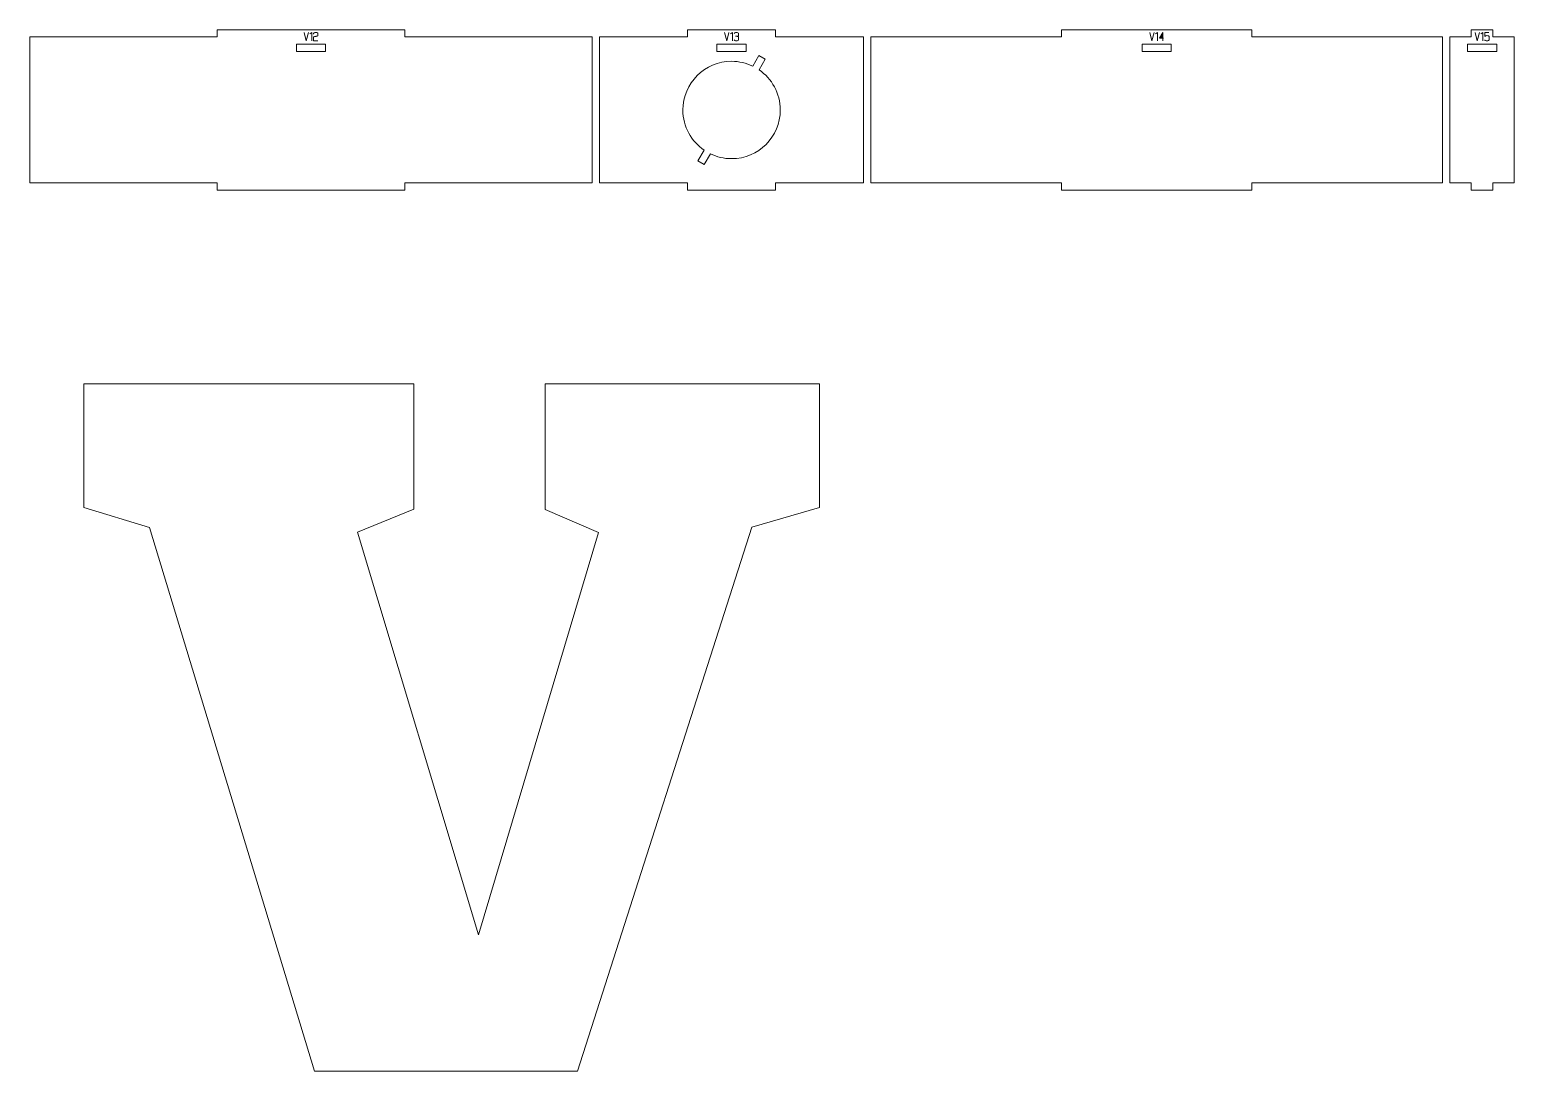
# Model space of a CAD drawing. Header units: centimetres. Extents: x -250 to 250, y -508 to 508.
# Drawn here: x 110.6 to 171.5, y -238.2 to -195.4 of the extents above; entities that cross this region are included whole.
import ezdxf

# ---------------------------------------------------------------- set-up
doc = ezdxf.new("R2010")
doc.units = ezdxf.units.CM
doc.header["$MEASUREMENT"] = 0
doc.layers.add('Capa 1', color=7, linetype='Continuous')

msp = doc.modelspace()

# ---------------------------------------------------------------- hatches: boundary and pattern name
at = {"layer": 'Capa 1', "true_color": 0x3e4095}
h = msp.add_hatch(color=175, dxfattribs=at)
edge = h.paths.add_edge_path()
edge.add_spline(control_points=[(121.91154, -195.84554), (121.91154, -195.84554), (121.82264, -195.50476), (121.82264, -195.50476), (121.82264, -195.50476), (121.91154, -195.84554), (121.91154, -195.84554), (121.91154, -195.84554), (121.99945, -195.50476), (121.99945, -195.50476), (121.99945, -195.50476), (121.91154, -195.84554), (121.91154, -195.84554)], knot_values=[0, 0, 0, 0, 0.25, 0.25, 0.25, 0.5, 0.5, 0.5, 0.75, 0.75, 0.75, 1, 1, 1, 1], degree=3, periodic=1)
h = msp.add_hatch(color=175, dxfattribs=at)
edge = h.paths.add_edge_path()
edge.add_spline(control_points=[(122.1417, -195.50426), (122.1417, -195.50426), (122.05971, -195.56106), (122.05971, -195.56106), (122.05971, -195.56106), (122.1417, -195.50426), (122.1417, -195.50426), (122.1417, -195.50426), (122.1417, -195.84554), (122.1417, -195.84554), (122.1417, -195.84554), (122.1417, -195.50426), (122.1417, -195.50426)], knot_values=[0, 0, 0, 0, 0.25, 0.25, 0.25, 0.5, 0.5, 0.5, 0.75, 0.75, 0.75, 1, 1, 1, 1], degree=3, periodic=1)
h = msp.add_hatch(color=175, dxfattribs=at)
edge = h.paths.add_edge_path()
edge.add_spline(control_points=[(122.21726, -195.84554), (122.21726, -195.84554), (122.21726, -195.70281), (122.21726, -195.70281), (122.21824, -195.68996), (122.22993, -195.68009), (122.25232, -195.67317), (122.26154, -195.67251), (122.27035, -195.67144), (122.27875, -195.66996), (122.28714, -195.66848), (122.29562, -195.66692), (122.30418, -195.66527), (122.31999, -195.66264), (122.33209, -195.6605), (122.34048, -195.65885), (122.34888, -195.6572), (122.35703, -195.65506), (122.36493, -195.65243), (122.38534, -195.64486), (122.39555, -195.63514), (122.39555, -195.62329), (122.39555, -195.62329), (122.39555, -195.54279), (122.39555, -195.54279), (122.39555, -195.53225), (122.38707, -195.52328), (122.37012, -195.51587), (122.35316, -195.50846), (122.332, -195.50476), (122.30665, -195.50476), (122.2813, -195.50476), (122.26014, -195.50846), (122.24319, -195.51587), (122.22623, -195.52328), (122.21775, -195.53225), (122.21775, -195.54279), (122.21775, -195.54279), (122.21775, -195.56699), (122.21775, -195.56699), (122.21775, -195.56699), (122.21775, -195.54279), (122.21775, -195.54279), (122.21775, -195.53225), (122.22623, -195.52328), (122.24319, -195.51587), (122.26014, -195.50846), (122.2813, -195.50476), (122.30665, -195.50476), (122.332, -195.50476), (122.35316, -195.50846), (122.37012, -195.51587), (122.38707, -195.52328), (122.39555, -195.53225), (122.39555, -195.54279), (122.39555, -195.54279), (122.39555, -195.62329), (122.39555, -195.62329), (122.39555, -195.63514), (122.38534, -195.64486), (122.36493, -195.65243), (122.35703, -195.65506), (122.34888, -195.6572), (122.34048, -195.65885), (122.33209, -195.6605), (122.31999, -195.66264), (122.30418, -195.66527), (122.29562, -195.66692), (122.28714, -195.66848), (122.27875, -195.66996), (122.27035, -195.67144), (122.26154, -195.67251), (122.25232, -195.67317), (122.22993, -195.68009), (122.21824, -195.68996), (122.21726, -195.70281), (122.21726, -195.70281), (122.21726, -195.84554), (122.21726, -195.84554), (122.21726, -195.84554), (122.38617, -195.84554), (122.38617, -195.84554), (122.38617, -195.84554), (122.21726, -195.84554), (122.21726, -195.84554)], knot_values=[0, 0, 0, 0, 0.03571429, 0.03571429, 0.03571429, 0.07142857, 0.07142857, 0.07142857, 0.10714286, 0.10714286, 0.10714286, 0.14285714, 0.14285714, 0.14285714, 0.17857143, 0.17857143, 0.17857143, 0.21428571, 0.21428571, 0.21428571, 0.25, 0.25, 0.25, 0.28571429, 0.28571429, 0.28571429, 0.32142857, 0.32142857, 0.32142857, 0.35714286, 0.35714286, 0.35714286, 0.39285714, 0.39285714, 0.39285714, 0.42857143, 0.42857143, 0.42857143, 0.46428571, 0.46428571, 0.46428571, 0.5, 0.5, 0.5, 0.53571429, 0.53571429, 0.53571429, 0.57142857, 0.57142857, 0.57142857, 0.60714286, 0.60714286, 0.60714286, 0.64285714, 0.64285714, 0.64285714, 0.67857143, 0.67857143, 0.67857143, 0.71428571, 0.71428571, 0.71428571, 0.75, 0.75, 0.75, 0.78571429, 0.78571429, 0.78571429, 0.82142857, 0.82142857, 0.82142857, 0.85714286, 0.85714286, 0.85714286, 0.89285714, 0.89285714, 0.89285714, 0.92857143, 0.92857143, 0.92857143, 0.96428571, 0.96428571, 0.96428571, 1, 1, 1, 1], degree=3, periodic=1)
h = msp.add_hatch(color=175, dxfattribs=at)
edge = h.paths.add_edge_path()
edge.add_spline(control_points=[(139.18495, -195.84554), (139.18495, -195.84554), (139.09605, -195.50476), (139.09605, -195.50476), (139.09605, -195.50476), (139.18495, -195.84554), (139.18495, -195.84554), (139.18495, -195.84554), (139.27286, -195.50476), (139.27286, -195.50476), (139.27286, -195.50476), (139.18495, -195.84554), (139.18495, -195.84554)], knot_values=[0, 0, 0, 0, 0.25, 0.25, 0.25, 0.5, 0.5, 0.5, 0.75, 0.75, 0.75, 1, 1, 1, 1], degree=3, periodic=1)
h = msp.add_hatch(color=175, dxfattribs=at)
edge = h.paths.add_edge_path()
edge.add_spline(control_points=[(139.41511, -195.50426), (139.41511, -195.50426), (139.33312, -195.56106), (139.33312, -195.56106), (139.33312, -195.56106), (139.41511, -195.50426), (139.41511, -195.50426), (139.41511, -195.50426), (139.41511, -195.84554), (139.41511, -195.84554), (139.41511, -195.84554), (139.41511, -195.50426), (139.41511, -195.50426)], knot_values=[0, 0, 0, 0, 0.25, 0.25, 0.25, 0.5, 0.5, 0.5, 0.75, 0.75, 0.75, 1, 1, 1, 1], degree=3, periodic=1)
h = msp.add_hatch(color=175, dxfattribs=at)
edge = h.paths.add_edge_path()
edge.add_spline(control_points=[(139.58006, -195.84554), (139.55471, -195.84554), (139.53355, -195.84184), (139.5166, -195.83443), (139.49964, -195.82702), (139.49116, -195.81805), (139.49116, -195.80751), (139.49116, -195.81805), (139.49964, -195.82702), (139.5166, -195.83443), (139.53355, -195.84184), (139.55471, -195.84554), (139.58006, -195.84554), (139.60541, -195.84554), (139.62657, -195.84184), (139.64353, -195.83443), (139.66048, -195.82702), (139.66896, -195.81805), (139.66896, -195.80751), (139.66896, -195.80751), (139.66896, -195.69639), (139.66896, -195.69639), (139.66896, -195.6875), (139.66287, -195.67976), (139.65069, -195.67317), (139.6385, -195.66659), (139.60278, -195.66214), (139.54351, -195.65984), (139.60245, -195.65622), (139.63785, -195.65194), (139.6497, -195.647), (139.66155, -195.64206), (139.66797, -195.63399), (139.66896, -195.6228), (139.66896, -195.6228), (139.66896, -195.54279), (139.66896, -195.54279), (139.66896, -195.53225), (139.66048, -195.52328), (139.64353, -195.51587), (139.62657, -195.50846), (139.60541, -195.50476), (139.58006, -195.50476), (139.55471, -195.50476), (139.53355, -195.50846), (139.5166, -195.51587), (139.49964, -195.52328), (139.49116, -195.53225), (139.49116, -195.54279), (139.49116, -195.53225), (139.49964, -195.52328), (139.5166, -195.51587), (139.53355, -195.50846), (139.55471, -195.50476), (139.58006, -195.50476), (139.60541, -195.50476), (139.62657, -195.50846), (139.64353, -195.51587), (139.66048, -195.52328), (139.66896, -195.53225), (139.66896, -195.54279), (139.66896, -195.54279), (139.66896, -195.6228), (139.66896, -195.6228), (139.66797, -195.63399), (139.66155, -195.64206), (139.6497, -195.647), (139.63785, -195.65194), (139.60245, -195.65622), (139.54351, -195.65984), (139.60278, -195.66214), (139.6385, -195.66659), (139.65069, -195.67317), (139.66287, -195.67976), (139.66896, -195.6875), (139.66896, -195.69639), (139.66896, -195.69639), (139.66896, -195.80751), (139.66896, -195.80751), (139.66896, -195.81805), (139.66048, -195.82702), (139.64353, -195.83443), (139.62657, -195.84184), (139.60541, -195.84554), (139.58006, -195.84554)], knot_values=[0, 0, 0, 0, 0.03571429, 0.03571429, 0.03571429, 0.07142857, 0.07142857, 0.07142857, 0.10714286, 0.10714286, 0.10714286, 0.14285714, 0.14285714, 0.14285714, 0.17857143, 0.17857143, 0.17857143, 0.21428571, 0.21428571, 0.21428571, 0.25, 0.25, 0.25, 0.28571429, 0.28571429, 0.28571429, 0.32142857, 0.32142857, 0.32142857, 0.35714286, 0.35714286, 0.35714286, 0.39285714, 0.39285714, 0.39285714, 0.42857143, 0.42857143, 0.42857143, 0.46428571, 0.46428571, 0.46428571, 0.5, 0.5, 0.5, 0.53571429, 0.53571429, 0.53571429, 0.57142857, 0.57142857, 0.57142857, 0.60714286, 0.60714286, 0.60714286, 0.64285714, 0.64285714, 0.64285714, 0.67857143, 0.67857143, 0.67857143, 0.71428571, 0.71428571, 0.71428571, 0.75, 0.75, 0.75, 0.78571429, 0.78571429, 0.78571429, 0.82142857, 0.82142857, 0.82142857, 0.85714286, 0.85714286, 0.85714286, 0.89285714, 0.89285714, 0.89285714, 0.92857143, 0.92857143, 0.92857143, 0.96428571, 0.96428571, 0.96428571, 1, 1, 1, 1], degree=3, periodic=1)
h = msp.add_hatch(color=175, dxfattribs=at)
edge = h.paths.add_edge_path()
edge.add_spline(control_points=[(156.64743, -195.84554), (156.64743, -195.84554), (156.55853, -195.50476), (156.55853, -195.50476), (156.55853, -195.50476), (156.64743, -195.84554), (156.64743, -195.84554), (156.64743, -195.84554), (156.73534, -195.50476), (156.73534, -195.50476), (156.73534, -195.50476), (156.64743, -195.84554), (156.64743, -195.84554)], knot_values=[0, 0, 0, 0, 0.25, 0.25, 0.25, 0.5, 0.5, 0.5, 0.75, 0.75, 0.75, 1, 1, 1, 1], degree=3, periodic=1)
h = msp.add_hatch(color=175, dxfattribs=at)
edge = h.paths.add_edge_path()
edge.add_spline(control_points=[(156.87759, -195.50426), (156.87759, -195.50426), (156.7956, -195.56106), (156.7956, -195.56106), (156.7956, -195.56106), (156.87759, -195.50426), (156.87759, -195.50426), (156.87759, -195.50426), (156.87759, -195.84554), (156.87759, -195.84554), (156.87759, -195.84554), (156.87759, -195.50426), (156.87759, -195.50426)], knot_values=[0, 0, 0, 0, 0.25, 0.25, 0.25, 0.5, 0.5, 0.5, 0.75, 0.75, 0.75, 1, 1, 1, 1], degree=3, periodic=1)
h = msp.add_hatch(color=175, dxfattribs=at)
edge = h.paths.add_edge_path()
edge.add_spline(control_points=[(157.09341, -195.73293), (157.09341, -195.73293), (157.09341, -195.50426), (157.09341, -195.50426), (157.09341, -195.50426), (156.95364, -195.73293), (156.95364, -195.73293), (156.95364, -195.73293), (157.09341, -195.73293), (157.09341, -195.73293)], knot_values=[0, 0, 0, 0, 0.33333333, 0.33333333, 0.33333333, 0.66666667, 0.66666667, 0.66666667, 1, 1, 1, 1], degree=3, periodic=1)
h = msp.add_hatch(color=175, dxfattribs=at)
edge = h.paths.add_edge_path()
edge.add_spline(control_points=[(157.09341, -195.73293), (157.09341, -195.73293), (157.09341, -195.84554), (157.09341, -195.84554), (157.09341, -195.84554), (157.09341, -195.73293), (157.09341, -195.73293), (157.09341, -195.73293), (156.95364, -195.73293), (156.95364, -195.73293), (156.95364, -195.73293), (157.09341, -195.50426), (157.09341, -195.50426), (157.09341, -195.50426), (157.09341, -195.73293), (157.09341, -195.73293), (157.09341, -195.73293), (157.12551, -195.73293), (157.12551, -195.73293), (157.12551, -195.73293), (157.09341, -195.73293), (157.09341, -195.73293)], knot_values=[0, 0, 0, 0, 0.14285714, 0.14285714, 0.14285714, 0.28571429, 0.28571429, 0.28571429, 0.42857143, 0.42857143, 0.42857143, 0.57142857, 0.57142857, 0.57142857, 0.71428571, 0.71428571, 0.71428571, 0.85714286, 0.85714286, 0.85714286, 1, 1, 1, 1], degree=3, periodic=1)
h = msp.add_hatch(color=175, dxfattribs=at)
edge = h.paths.add_edge_path()
edge.add_spline(control_points=[(170.00889, -195.84554), (170.00889, -195.84554), (169.91999, -195.50476), (169.91999, -195.50476), (169.91999, -195.50476), (170.00889, -195.84554), (170.00889, -195.84554), (170.00889, -195.84554), (170.0968, -195.50476), (170.0968, -195.50476), (170.0968, -195.50476), (170.00889, -195.84554), (170.00889, -195.84554)], knot_values=[0, 0, 0, 0, 0.25, 0.25, 0.25, 0.5, 0.5, 0.5, 0.75, 0.75, 0.75, 1, 1, 1, 1], degree=3, periodic=1)
h = msp.add_hatch(color=175, dxfattribs=at)
edge = h.paths.add_edge_path()
edge.add_spline(control_points=[(170.23905, -195.50426), (170.23905, -195.50426), (170.15706, -195.56106), (170.15706, -195.56106), (170.15706, -195.56106), (170.23905, -195.50426), (170.23905, -195.50426), (170.23905, -195.50426), (170.23905, -195.84554), (170.23905, -195.84554), (170.23905, -195.84554), (170.23905, -195.50426), (170.23905, -195.50426)], knot_values=[0, 0, 0, 0, 0.25, 0.25, 0.25, 0.5, 0.5, 0.5, 0.75, 0.75, 0.75, 1, 1, 1, 1], degree=3, periodic=1)
h = msp.add_hatch(color=175, dxfattribs=at)
edge = h.paths.add_edge_path()
edge.add_spline(control_points=[(170.404, -195.84554), (170.37865, -195.84554), (170.35749, -195.84184), (170.34054, -195.83443), (170.32358, -195.82702), (170.3151, -195.81805), (170.3151, -195.80751), (170.3151, -195.81805), (170.32358, -195.82702), (170.34054, -195.83443), (170.35749, -195.84184), (170.37865, -195.84554), (170.404, -195.84554), (170.42935, -195.84554), (170.45051, -195.84184), (170.46747, -195.83443), (170.48442, -195.82702), (170.4929, -195.81805), (170.4929, -195.80751), (170.4929, -195.80751), (170.4929, -195.67218), (170.4929, -195.67218), (170.4929, -195.66165), (170.48442, -195.65268), (170.46747, -195.64527), (170.45051, -195.63786), (170.42935, -195.63416), (170.404, -195.63416), (170.38095, -195.63613), (170.36317, -195.63876), (170.35066, -195.64206), (170.33815, -195.64535), (170.32629, -195.65539), (170.3151, -195.67218), (170.3151, -195.67218), (170.3151, -195.50476), (170.3151, -195.50476), (170.3151, -195.50476), (170.48697, -195.50476), (170.48697, -195.50476), (170.48697, -195.50476), (170.3151, -195.50476), (170.3151, -195.50476), (170.3151, -195.50476), (170.3151, -195.67218), (170.3151, -195.67218), (170.32629, -195.65539), (170.33815, -195.64535), (170.35066, -195.64206), (170.36317, -195.63876), (170.38095, -195.63613), (170.404, -195.63416), (170.42935, -195.63416), (170.45051, -195.63786), (170.46747, -195.64527), (170.48442, -195.65268), (170.4929, -195.66165), (170.4929, -195.67218), (170.4929, -195.67218), (170.4929, -195.80751), (170.4929, -195.80751), (170.4929, -195.81805), (170.48442, -195.82702), (170.46747, -195.83443), (170.45051, -195.84184), (170.42935, -195.84554), (170.404, -195.84554)], knot_values=[0, 0, 0, 0, 0.04545455, 0.04545455, 0.04545455, 0.09090909, 0.09090909, 0.09090909, 0.13636364, 0.13636364, 0.13636364, 0.18181818, 0.18181818, 0.18181818, 0.22727273, 0.22727273, 0.22727273, 0.27272727, 0.27272727, 0.27272727, 0.31818182, 0.31818182, 0.31818182, 0.36363636, 0.36363636, 0.36363636, 0.40909091, 0.40909091, 0.40909091, 0.45454545, 0.45454545, 0.45454545, 0.5, 0.5, 0.5, 0.54545455, 0.54545455, 0.54545455, 0.59090909, 0.59090909, 0.59090909, 0.63636364, 0.63636364, 0.63636364, 0.68181818, 0.68181818, 0.68181818, 0.72727273, 0.72727273, 0.72727273, 0.77272727, 0.77272727, 0.77272727, 0.81818182, 0.81818182, 0.81818182, 0.86363636, 0.86363636, 0.86363636, 0.90909091, 0.90909091, 0.90909091, 0.95454545, 0.95454545, 0.95454545, 1, 1, 1, 1], degree=3, periodic=1)

# ---------------------------------------------------------------- linework, layer by layer
at = {"layer": 'Capa 1', "color": 1, "lineweight": 9}
for points, knots in [([(110.5549, -195.68834), (110.5549, -195.68834), (110.5549, -201.68834), (110.5549, -201.68834), (110.5549, -201.68834), (118.2577, -201.68834), (118.2577, -201.68834), (118.2577, -201.68834), (118.2577, -201.98834), (118.2577, -201.98834), (118.2577, -201.98834), (125.9605, -201.98834), (125.9605, -201.98834), (125.9605, -201.98834), (125.9605, -201.68834), (125.9605, -201.68834), (125.9605, -201.68834), (133.6633, -201.68834), (133.6633, -201.68834), (133.6633, -201.68834), (133.6633, -195.68834), (133.6633, -195.68834), (133.6633, -195.68834), (125.9605, -195.68834), (125.9605, -195.68834), (125.9605, -195.68834), (125.9605, -195.38834), (125.9605, -195.38834), (125.9605, -195.38834), (118.2577, -195.38834), (118.2577, -195.38834), (118.2577, -195.38834), (118.2577, -195.68834), (118.2577, -195.68834), (118.2577, -195.68834), (110.5549, -195.68834), (110.5549, -195.68834)], [0, 0, 0, 0, 0.08333333, 0.08333333, 0.08333333, 0.16666667, 0.16666667, 0.16666667, 0.25, 0.25, 0.25, 0.33333333, 0.33333333, 0.33333333, 0.41666667, 0.41666667, 0.41666667, 0.5, 0.5, 0.5, 0.58333333, 0.58333333, 0.58333333, 0.66666667, 0.66666667, 0.66666667, 0.75, 0.75, 0.75, 0.83333333, 0.83333333, 0.83333333, 0.91666667, 0.91666667, 0.91666667, 1, 1, 1, 1]), ([(133.9633, -195.68834), (133.9633, -195.68834), (133.9633, -201.68834), (133.9633, -201.68834), (133.9633, -201.68834), (137.57611, -201.68834), (137.57611, -201.68834), (137.57611, -201.68834), (137.57611, -201.98834), (137.57611, -201.98834), (137.57611, -201.98834), (141.18892, -201.98834), (141.18892, -201.98834), (141.18892, -201.98834), (141.18892, -201.68834), (141.18892, -201.68834), (141.18892, -201.68834), (144.80172, -201.68834), (144.80172, -201.68834), (144.80172, -201.68834), (144.80172, -195.68834), (144.80172, -195.68834), (144.80172, -195.68834), (141.18892, -195.68834), (141.18892, -195.68834), (141.18892, -195.68834), (141.18892, -195.38834), (141.18892, -195.38834), (141.18892, -195.38834), (137.57611, -195.38834), (137.57611, -195.38834), (137.57611, -195.38834), (137.57611, -195.68834), (137.57611, -195.68834), (137.57611, -195.68834), (133.9633, -195.68834), (133.9633, -195.68834)], [0, 0, 0, 0, 0.08333333, 0.08333333, 0.08333333, 0.16666667, 0.16666667, 0.16666667, 0.25, 0.25, 0.25, 0.33333333, 0.33333333, 0.33333333, 0.41666667, 0.41666667, 0.41666667, 0.5, 0.5, 0.5, 0.58333333, 0.58333333, 0.58333333, 0.66666667, 0.66666667, 0.66666667, 0.75, 0.75, 0.75, 0.83333333, 0.83333333, 0.83333333, 0.91666667, 0.91666667, 0.91666667, 1, 1, 1, 1]), ([(145.10172, -195.68834), (145.10172, -195.68834), (145.10172, -201.68834), (145.10172, -201.68834), (145.10172, -201.68834), (152.92859, -201.68834), (152.92859, -201.68834), (152.92859, -201.68834), (152.92859, -201.98834), (152.92859, -201.98834), (152.92859, -201.98834), (160.75545, -201.98834), (160.75545, -201.98834), (160.75545, -201.98834), (160.75545, -201.68834), (160.75545, -201.68834), (160.75545, -201.68834), (168.58231, -201.68834), (168.58231, -201.68834), (168.58231, -201.68834), (168.58231, -195.68834), (168.58231, -195.68834), (168.58231, -195.68834), (160.75545, -195.68834), (160.75545, -195.68834), (160.75545, -195.68834), (160.75545, -195.38834), (160.75545, -195.38834), (160.75545, -195.38834), (152.92859, -195.38834), (152.92859, -195.38834), (152.92859, -195.38834), (152.92859, -195.68834), (152.92859, -195.68834), (152.92859, -195.68834), (145.10172, -195.68834), (145.10172, -195.68834)], [0, 0, 0, 0, 0.08333333, 0.08333333, 0.08333333, 0.16666667, 0.16666667, 0.16666667, 0.25, 0.25, 0.25, 0.33333333, 0.33333333, 0.33333333, 0.41666667, 0.41666667, 0.41666667, 0.5, 0.5, 0.5, 0.58333333, 0.58333333, 0.58333333, 0.66666667, 0.66666667, 0.66666667, 0.75, 0.75, 0.75, 0.83333333, 0.83333333, 0.83333333, 0.91666667, 0.91666667, 0.91666667, 1, 1, 1, 1]), ([(168.88231, -195.68834), (168.88231, -195.68834), (168.88231, -201.68834), (168.88231, -201.68834), (168.88231, -201.68834), (169.76507, -201.68834), (169.76507, -201.68834), (169.76507, -201.68834), (169.76507, -201.98834), (169.76507, -201.98834), (169.76507, -201.98834), (170.64783, -201.98834), (170.64783, -201.98834), (170.64783, -201.98834), (170.64783, -201.68834), (170.64783, -201.68834), (170.64783, -201.68834), (171.53059, -201.68834), (171.53059, -201.68834), (171.53059, -201.68834), (171.53059, -195.68834), (171.53059, -195.68834), (171.53059, -195.68834), (170.64783, -195.68834), (170.64783, -195.68834), (170.64783, -195.68834), (170.64783, -195.38834), (170.64783, -195.38834), (170.64783, -195.38834), (169.76507, -195.38834), (169.76507, -195.38834), (169.76507, -195.38834), (169.76507, -195.68834), (169.76507, -195.68834), (169.76507, -195.68834), (168.88231, -195.68834), (168.88231, -195.68834)], [0, 0, 0, 0, 0.08333333, 0.08333333, 0.08333333, 0.16666667, 0.16666667, 0.16666667, 0.25, 0.25, 0.25, 0.33333333, 0.33333333, 0.33333333, 0.41666667, 0.41666667, 0.41666667, 0.5, 0.5, 0.5, 0.58333333, 0.58333333, 0.58333333, 0.66666667, 0.66666667, 0.66666667, 0.75, 0.75, 0.75, 0.83333333, 0.83333333, 0.83333333, 0.91666667, 0.91666667, 0.91666667, 1, 1, 1, 1]), ([(121.5091, -196.288), (121.5091, -196.288), (122.7091, -196.288), (122.7091, -196.288), (122.7091, -196.288), (122.7091, -195.988), (122.7091, -195.988), (122.7091, -195.988), (121.5091, -195.988), (121.5091, -195.988), (121.5091, -195.988), (121.5091, -196.288), (121.5091, -196.288)], [0, 0, 0, 0, 0.25, 0.25, 0.25, 0.5, 0.5, 0.5, 0.75, 0.75, 0.75, 1, 1, 1, 1]), ([(138.78251, -196.288), (138.78251, -196.288), (139.98251, -196.288), (139.98251, -196.288), (139.98251, -196.288), (139.98251, -195.988), (139.98251, -195.988), (139.98251, -195.988), (138.78251, -195.988), (138.78251, -195.988), (138.78251, -195.988), (138.78251, -196.288), (138.78251, -196.288)], [0, 0, 0, 0, 0.25, 0.25, 0.25, 0.5, 0.5, 0.5, 0.75, 0.75, 0.75, 1, 1, 1, 1]), ([(156.24202, -196.288), (156.24202, -196.288), (157.44202, -196.288), (157.44202, -196.288), (157.44202, -196.288), (157.44202, -195.988), (157.44202, -195.988), (157.44202, -195.988), (156.24202, -195.988), (156.24202, -195.988), (156.24202, -195.988), (156.24202, -196.288), (156.24202, -196.288)], [0, 0, 0, 0, 0.25, 0.25, 0.25, 0.5, 0.5, 0.5, 0.75, 0.75, 0.75, 1, 1, 1, 1]), ([(169.60645, -196.288), (169.60645, -196.288), (170.80645, -196.288), (170.80645, -196.288), (170.80645, -196.288), (170.80645, -195.988), (170.80645, -195.988), (170.80645, -195.988), (169.60645, -195.988), (169.60645, -195.988), (169.60645, -195.988), (169.60645, -196.288), (169.60645, -196.288)], [0, 0, 0, 0, 0.25, 0.25, 0.25, 0.5, 0.5, 0.5, 0.75, 0.75, 0.75, 1, 1, 1, 1]), ([(139.38251, -196.68834), (139.69334, -196.68834), (139.9876, -196.75925), (140.25002, -196.88577), (140.25002, -196.88577), (140.50261, -196.44828), (140.50261, -196.44828), (140.50261, -196.44828), (140.76241, -196.59828), (140.76241, -196.59828), (140.76241, -196.59828), (140.50964, -197.03609), (140.50964, -197.03609), (141.0366, -197.39627), (141.38251, -198.00187), (141.38251, -198.68834), (141.38251, -199.79291), (140.48708, -200.68834), (139.38251, -200.68834), (139.07168, -200.68834), (138.7774, -200.61745), (138.515, -200.49091), (138.515, -200.49091), (138.26241, -200.9284), (138.26241, -200.9284), (138.26241, -200.9284), (138.00261, -200.7784), (138.00261, -200.7784), (138.00261, -200.7784), (138.25538, -200.34059), (138.25538, -200.34059), (137.72842, -199.98041), (137.38251, -199.37481), (137.38251, -198.68834), (137.38251, -197.58377), (138.27794, -196.68834), (139.38251, -196.68834)], [0, 0, 0, 0, 0.08333333, 0.08333333, 0.08333333, 0.16666667, 0.16666667, 0.16666667, 0.25, 0.25, 0.25, 0.33333333, 0.33333333, 0.33333333, 0.41666667, 0.41666667, 0.41666667, 0.5, 0.5, 0.5, 0.58333333, 0.58333333, 0.58333333, 0.66666667, 0.66666667, 0.66666667, 0.75, 0.75, 0.75, 0.83333333, 0.83333333, 0.83333333, 0.91666667, 0.91666667, 0.91666667, 1, 1, 1, 1])]:
    msp.add_open_spline(points, degree=3, knots=knots, dxfattribs=at)
at = {"layer": 'Capa 1', "color": 114, "lineweight": 9}
for points, knots in [([(121.91154, -195.84554), (121.91154, -195.84554), (121.82264, -195.50476), (121.82264, -195.50476), (121.82264, -195.50476), (121.91154, -195.84554), (121.91154, -195.84554), (121.91154, -195.84554), (121.99945, -195.50476), (121.99945, -195.50476), (121.99945, -195.50476), (121.91154, -195.84554), (121.91154, -195.84554)], [0, 0, 0, 0, 0.25, 0.25, 0.25, 0.5, 0.5, 0.5, 0.75, 0.75, 0.75, 1, 1, 1, 1]), ([(122.1417, -195.50426), (122.1417, -195.50426), (122.05971, -195.56106), (122.05971, -195.56106), (122.05971, -195.56106), (122.1417, -195.50426), (122.1417, -195.50426), (122.1417, -195.50426), (122.1417, -195.84554), (122.1417, -195.84554), (122.1417, -195.84554), (122.1417, -195.50426), (122.1417, -195.50426)], [0, 0, 0, 0, 0.25, 0.25, 0.25, 0.5, 0.5, 0.5, 0.75, 0.75, 0.75, 1, 1, 1, 1]), ([(122.21726, -195.84554), (122.21726, -195.84554), (122.21726, -195.70281), (122.21726, -195.70281), (122.21824, -195.68996), (122.22993, -195.68009), (122.25232, -195.67317), (122.26154, -195.67251), (122.27035, -195.67144), (122.27875, -195.66996), (122.28714, -195.66848), (122.29562, -195.66692), (122.30418, -195.66527), (122.31999, -195.66264), (122.33209, -195.6605), (122.34048, -195.65885), (122.34888, -195.6572), (122.35703, -195.65506), (122.36493, -195.65243), (122.38534, -195.64486), (122.39555, -195.63514), (122.39555, -195.62329), (122.39555, -195.62329), (122.39555, -195.54279), (122.39555, -195.54279), (122.39555, -195.53225), (122.38707, -195.52328), (122.37012, -195.51587), (122.35316, -195.50846), (122.332, -195.50476), (122.30665, -195.50476), (122.2813, -195.50476), (122.26014, -195.50846), (122.24319, -195.51587), (122.22623, -195.52328), (122.21775, -195.53225), (122.21775, -195.54279), (122.21775, -195.54279), (122.21775, -195.56699), (122.21775, -195.56699), (122.21775, -195.56699), (122.21775, -195.54279), (122.21775, -195.54279), (122.21775, -195.53225), (122.22623, -195.52328), (122.24319, -195.51587), (122.26014, -195.50846), (122.2813, -195.50476), (122.30665, -195.50476), (122.332, -195.50476), (122.35316, -195.50846), (122.37012, -195.51587), (122.38707, -195.52328), (122.39555, -195.53225), (122.39555, -195.54279), (122.39555, -195.54279), (122.39555, -195.62329), (122.39555, -195.62329), (122.39555, -195.63514), (122.38534, -195.64486), (122.36493, -195.65243), (122.35703, -195.65506), (122.34888, -195.6572), (122.34048, -195.65885), (122.33209, -195.6605), (122.31999, -195.66264), (122.30418, -195.66527), (122.29562, -195.66692), (122.28714, -195.66848), (122.27875, -195.66996), (122.27035, -195.67144), (122.26154, -195.67251), (122.25232, -195.67317), (122.22993, -195.68009), (122.21824, -195.68996), (122.21726, -195.70281), (122.21726, -195.70281), (122.21726, -195.84554), (122.21726, -195.84554), (122.21726, -195.84554), (122.38617, -195.84554), (122.38617, -195.84554), (122.38617, -195.84554), (122.21726, -195.84554), (122.21726, -195.84554)], [0, 0, 0, 0, 0.03571429, 0.03571429, 0.03571429, 0.07142857, 0.07142857, 0.07142857, 0.10714286, 0.10714286, 0.10714286, 0.14285714, 0.14285714, 0.14285714, 0.17857143, 0.17857143, 0.17857143, 0.21428571, 0.21428571, 0.21428571, 0.25, 0.25, 0.25, 0.28571429, 0.28571429, 0.28571429, 0.32142857, 0.32142857, 0.32142857, 0.35714286, 0.35714286, 0.35714286, 0.39285714, 0.39285714, 0.39285714, 0.42857143, 0.42857143, 0.42857143, 0.46428571, 0.46428571, 0.46428571, 0.5, 0.5, 0.5, 0.53571429, 0.53571429, 0.53571429, 0.57142857, 0.57142857, 0.57142857, 0.60714286, 0.60714286, 0.60714286, 0.64285714, 0.64285714, 0.64285714, 0.67857143, 0.67857143, 0.67857143, 0.71428571, 0.71428571, 0.71428571, 0.75, 0.75, 0.75, 0.78571429, 0.78571429, 0.78571429, 0.82142857, 0.82142857, 0.82142857, 0.85714286, 0.85714286, 0.85714286, 0.89285714, 0.89285714, 0.89285714, 0.92857143, 0.92857143, 0.92857143, 0.96428571, 0.96428571, 0.96428571, 1, 1, 1, 1]), ([(139.18495, -195.84554), (139.18495, -195.84554), (139.09605, -195.50476), (139.09605, -195.50476), (139.09605, -195.50476), (139.18495, -195.84554), (139.18495, -195.84554), (139.18495, -195.84554), (139.27286, -195.50476), (139.27286, -195.50476), (139.27286, -195.50476), (139.18495, -195.84554), (139.18495, -195.84554)], [0, 0, 0, 0, 0.25, 0.25, 0.25, 0.5, 0.5, 0.5, 0.75, 0.75, 0.75, 1, 1, 1, 1]), ([(139.41511, -195.50426), (139.41511, -195.50426), (139.33312, -195.56106), (139.33312, -195.56106), (139.33312, -195.56106), (139.41511, -195.50426), (139.41511, -195.50426), (139.41511, -195.50426), (139.41511, -195.84554), (139.41511, -195.84554), (139.41511, -195.84554), (139.41511, -195.50426), (139.41511, -195.50426)], [0, 0, 0, 0, 0.25, 0.25, 0.25, 0.5, 0.5, 0.5, 0.75, 0.75, 0.75, 1, 1, 1, 1]), ([(139.58006, -195.84554), (139.55471, -195.84554), (139.53355, -195.84184), (139.5166, -195.83443), (139.49964, -195.82702), (139.49116, -195.81805), (139.49116, -195.80751), (139.49116, -195.81805), (139.49964, -195.82702), (139.5166, -195.83443), (139.53355, -195.84184), (139.55471, -195.84554), (139.58006, -195.84554), (139.60541, -195.84554), (139.62657, -195.84184), (139.64353, -195.83443), (139.66048, -195.82702), (139.66896, -195.81805), (139.66896, -195.80751), (139.66896, -195.80751), (139.66896, -195.69639), (139.66896, -195.69639), (139.66896, -195.6875), (139.66287, -195.67976), (139.65069, -195.67317), (139.6385, -195.66659), (139.60278, -195.66214), (139.54351, -195.65984), (139.60245, -195.65622), (139.63785, -195.65194), (139.6497, -195.647), (139.66155, -195.64206), (139.66797, -195.63399), (139.66896, -195.6228), (139.66896, -195.6228), (139.66896, -195.54279), (139.66896, -195.54279), (139.66896, -195.53225), (139.66048, -195.52328), (139.64353, -195.51587), (139.62657, -195.50846), (139.60541, -195.50476), (139.58006, -195.50476), (139.55471, -195.50476), (139.53355, -195.50846), (139.5166, -195.51587), (139.49964, -195.52328), (139.49116, -195.53225), (139.49116, -195.54279), (139.49116, -195.53225), (139.49964, -195.52328), (139.5166, -195.51587), (139.53355, -195.50846), (139.55471, -195.50476), (139.58006, -195.50476), (139.60541, -195.50476), (139.62657, -195.50846), (139.64353, -195.51587), (139.66048, -195.52328), (139.66896, -195.53225), (139.66896, -195.54279), (139.66896, -195.54279), (139.66896, -195.6228), (139.66896, -195.6228), (139.66797, -195.63399), (139.66155, -195.64206), (139.6497, -195.647), (139.63785, -195.65194), (139.60245, -195.65622), (139.54351, -195.65984), (139.60278, -195.66214), (139.6385, -195.66659), (139.65069, -195.67317), (139.66287, -195.67976), (139.66896, -195.6875), (139.66896, -195.69639), (139.66896, -195.69639), (139.66896, -195.80751), (139.66896, -195.80751), (139.66896, -195.81805), (139.66048, -195.82702), (139.64353, -195.83443), (139.62657, -195.84184), (139.60541, -195.84554), (139.58006, -195.84554)], [0, 0, 0, 0, 0.03571429, 0.03571429, 0.03571429, 0.07142857, 0.07142857, 0.07142857, 0.10714286, 0.10714286, 0.10714286, 0.14285714, 0.14285714, 0.14285714, 0.17857143, 0.17857143, 0.17857143, 0.21428571, 0.21428571, 0.21428571, 0.25, 0.25, 0.25, 0.28571429, 0.28571429, 0.28571429, 0.32142857, 0.32142857, 0.32142857, 0.35714286, 0.35714286, 0.35714286, 0.39285714, 0.39285714, 0.39285714, 0.42857143, 0.42857143, 0.42857143, 0.46428571, 0.46428571, 0.46428571, 0.5, 0.5, 0.5, 0.53571429, 0.53571429, 0.53571429, 0.57142857, 0.57142857, 0.57142857, 0.60714286, 0.60714286, 0.60714286, 0.64285714, 0.64285714, 0.64285714, 0.67857143, 0.67857143, 0.67857143, 0.71428571, 0.71428571, 0.71428571, 0.75, 0.75, 0.75, 0.78571429, 0.78571429, 0.78571429, 0.82142857, 0.82142857, 0.82142857, 0.85714286, 0.85714286, 0.85714286, 0.89285714, 0.89285714, 0.89285714, 0.92857143, 0.92857143, 0.92857143, 0.96428571, 0.96428571, 0.96428571, 1, 1, 1, 1]), ([(156.64743, -195.84554), (156.64743, -195.84554), (156.55853, -195.50476), (156.55853, -195.50476), (156.55853, -195.50476), (156.64743, -195.84554), (156.64743, -195.84554), (156.64743, -195.84554), (156.73534, -195.50476), (156.73534, -195.50476), (156.73534, -195.50476), (156.64743, -195.84554), (156.64743, -195.84554)], [0, 0, 0, 0, 0.25, 0.25, 0.25, 0.5, 0.5, 0.5, 0.75, 0.75, 0.75, 1, 1, 1, 1]), ([(156.87759, -195.50426), (156.87759, -195.50426), (156.7956, -195.56106), (156.7956, -195.56106), (156.7956, -195.56106), (156.87759, -195.50426), (156.87759, -195.50426), (156.87759, -195.50426), (156.87759, -195.84554), (156.87759, -195.84554), (156.87759, -195.84554), (156.87759, -195.50426), (156.87759, -195.50426)], [0, 0, 0, 0, 0.25, 0.25, 0.25, 0.5, 0.5, 0.5, 0.75, 0.75, 0.75, 1, 1, 1, 1]), ([(157.09341, -195.73293), (157.09341, -195.73293), (157.09341, -195.50426), (157.09341, -195.50426), (157.09341, -195.50426), (156.95364, -195.73293), (156.95364, -195.73293), (156.95364, -195.73293), (157.09341, -195.73293), (157.09341, -195.73293)], [0, 0, 0, 0, 0.33333333, 0.33333333, 0.33333333, 0.66666667, 0.66666667, 0.66666667, 1, 1, 1, 1]), ([(157.09341, -195.73293), (157.09341, -195.73293), (157.09341, -195.84554), (157.09341, -195.84554), (157.09341, -195.84554), (157.09341, -195.73293), (157.09341, -195.73293), (157.09341, -195.73293), (156.95364, -195.73293), (156.95364, -195.73293), (156.95364, -195.73293), (157.09341, -195.50426), (157.09341, -195.50426), (157.09341, -195.50426), (157.09341, -195.73293), (157.09341, -195.73293), (157.09341, -195.73293), (157.12551, -195.73293), (157.12551, -195.73293), (157.12551, -195.73293), (157.09341, -195.73293), (157.09341, -195.73293)], [0, 0, 0, 0, 0.14285714, 0.14285714, 0.14285714, 0.28571429, 0.28571429, 0.28571429, 0.42857143, 0.42857143, 0.42857143, 0.57142857, 0.57142857, 0.57142857, 0.71428571, 0.71428571, 0.71428571, 0.85714286, 0.85714286, 0.85714286, 1, 1, 1, 1]), ([(170.00889, -195.84554), (170.00889, -195.84554), (169.91999, -195.50476), (169.91999, -195.50476), (169.91999, -195.50476), (170.00889, -195.84554), (170.00889, -195.84554), (170.00889, -195.84554), (170.0968, -195.50476), (170.0968, -195.50476), (170.0968, -195.50476), (170.00889, -195.84554), (170.00889, -195.84554)], [0, 0, 0, 0, 0.25, 0.25, 0.25, 0.5, 0.5, 0.5, 0.75, 0.75, 0.75, 1, 1, 1, 1]), ([(170.23905, -195.50426), (170.23905, -195.50426), (170.15706, -195.56106), (170.15706, -195.56106), (170.15706, -195.56106), (170.23905, -195.50426), (170.23905, -195.50426), (170.23905, -195.50426), (170.23905, -195.84554), (170.23905, -195.84554), (170.23905, -195.84554), (170.23905, -195.50426), (170.23905, -195.50426)], [0, 0, 0, 0, 0.25, 0.25, 0.25, 0.5, 0.5, 0.5, 0.75, 0.75, 0.75, 1, 1, 1, 1]), ([(170.404, -195.84554), (170.37865, -195.84554), (170.35749, -195.84184), (170.34054, -195.83443), (170.32358, -195.82702), (170.3151, -195.81805), (170.3151, -195.80751), (170.3151, -195.81805), (170.32358, -195.82702), (170.34054, -195.83443), (170.35749, -195.84184), (170.37865, -195.84554), (170.404, -195.84554), (170.42935, -195.84554), (170.45051, -195.84184), (170.46747, -195.83443), (170.48442, -195.82702), (170.4929, -195.81805), (170.4929, -195.80751), (170.4929, -195.80751), (170.4929, -195.67218), (170.4929, -195.67218), (170.4929, -195.66165), (170.48442, -195.65268), (170.46747, -195.64527), (170.45051, -195.63786), (170.42935, -195.63416), (170.404, -195.63416), (170.38095, -195.63613), (170.36317, -195.63876), (170.35066, -195.64206), (170.33815, -195.64535), (170.32629, -195.65539), (170.3151, -195.67218), (170.3151, -195.67218), (170.3151, -195.50476), (170.3151, -195.50476), (170.3151, -195.50476), (170.48697, -195.50476), (170.48697, -195.50476), (170.48697, -195.50476), (170.3151, -195.50476), (170.3151, -195.50476), (170.3151, -195.50476), (170.3151, -195.67218), (170.3151, -195.67218), (170.32629, -195.65539), (170.33815, -195.64535), (170.35066, -195.64206), (170.36317, -195.63876), (170.38095, -195.63613), (170.404, -195.63416), (170.42935, -195.63416), (170.45051, -195.63786), (170.46747, -195.64527), (170.48442, -195.65268), (170.4929, -195.66165), (170.4929, -195.67218), (170.4929, -195.67218), (170.4929, -195.80751), (170.4929, -195.80751), (170.4929, -195.81805), (170.48442, -195.82702), (170.46747, -195.83443), (170.45051, -195.84184), (170.42935, -195.84554), (170.404, -195.84554)], [0, 0, 0, 0, 0.04545455, 0.04545455, 0.04545455, 0.09090909, 0.09090909, 0.09090909, 0.13636364, 0.13636364, 0.13636364, 0.18181818, 0.18181818, 0.18181818, 0.22727273, 0.22727273, 0.22727273, 0.27272727, 0.27272727, 0.27272727, 0.31818182, 0.31818182, 0.31818182, 0.36363636, 0.36363636, 0.36363636, 0.40909091, 0.40909091, 0.40909091, 0.45454545, 0.45454545, 0.45454545, 0.5, 0.5, 0.5, 0.54545455, 0.54545455, 0.54545455, 0.59090909, 0.59090909, 0.59090909, 0.63636364, 0.63636364, 0.63636364, 0.68181818, 0.68181818, 0.68181818, 0.72727273, 0.72727273, 0.72727273, 0.77272727, 0.77272727, 0.77272727, 0.81818182, 0.81818182, 0.81818182, 0.86363636, 0.86363636, 0.86363636, 0.90909091, 0.90909091, 0.90909091, 0.95454545, 0.95454545, 0.95454545, 1, 1, 1, 1]), ([(140.21339, -215.83436), (140.21339, -215.83436), (133.04915, -238.19022), (133.04915, -238.19022), (133.04915, -238.19022), (122.24644, -238.19022), (122.24644, -238.19022), (122.24644, -238.19022), (115.47272, -215.84128), (115.47272, -215.84128), (115.47272, -215.84128), (112.77607, -215.02411), (112.77607, -215.02411), (112.77607, -215.02411), (112.77607, -209.93568), (112.77607, -209.93568), (112.77607, -209.93568), (126.3349, -209.93568), (126.3349, -209.93568), (126.3349, -209.93568), (126.3349, -215.08516), (126.3349, -215.08516), (126.3349, -215.08516), (124.01281, -216.03296), (124.01281, -216.03296), (124.01281, -216.03296), (128.99497, -232.58486), (128.99497, -232.58486), (128.99497, -232.58486), (133.91699, -216.04908), (133.91699, -216.04908), (133.91699, -216.04908), (131.73267, -215.09937), (131.73267, -215.09937), (131.73267, -215.09937), (131.73267, -209.93568), (131.73267, -209.93568), (131.73267, -209.93568), (142.98714, -209.93568), (142.98714, -209.93568), (142.98714, -209.93568), (142.98714, -215.01856), (142.98714, -215.01856), (142.98714, -215.01856), (140.21339, -215.83436), (140.21339, -215.83436)], [0, 0, 0, 0, 0.06666667, 0.06666667, 0.06666667, 0.13333333, 0.13333333, 0.13333333, 0.2, 0.2, 0.2, 0.26666667, 0.26666667, 0.26666667, 0.33333333, 0.33333333, 0.33333333, 0.4, 0.4, 0.4, 0.46666667, 0.46666667, 0.46666667, 0.53333333, 0.53333333, 0.53333333, 0.6, 0.6, 0.6, 0.66666667, 0.66666667, 0.66666667, 0.73333333, 0.73333333, 0.73333333, 0.8, 0.8, 0.8, 0.86666667, 0.86666667, 0.86666667, 0.93333333, 0.93333333, 0.93333333, 1, 1, 1, 1])]:
    msp.add_open_spline(points, degree=3, knots=knots, dxfattribs=at)

doc.saveas('drawing.dxf')
